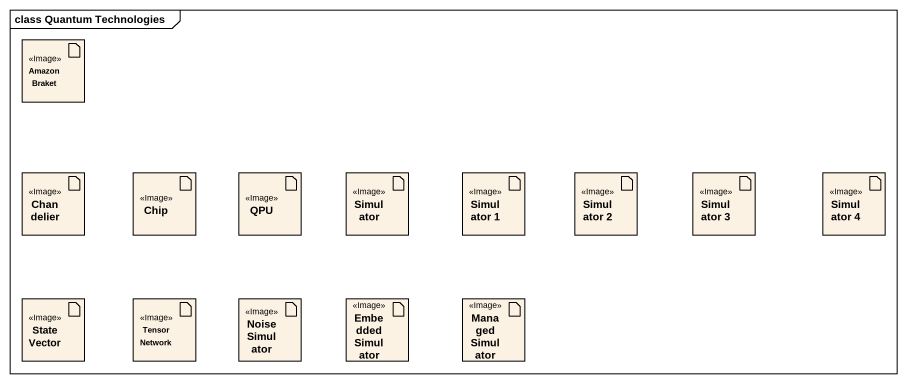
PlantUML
@startuml
mainframe class Quantum Technologies
artifact "Amazon Braket" as Amazon_Braket <<Image>>
artifact Chandelier <<Image>>
artifact Chip <<Image>>
artifact QPU <<Image>>
artifact Simulator <<Image>>
artifact "Simulator 1" as Simulator_1 <<Image>>
artifact "Simulator 2" as Simulator_2 <<Image>>
artifact "Simulator 3" as Simulator_3 <<Image>>
artifact "Simulator 4" as Simulator_4 <<Image>>
artifact "State Vector" as State_Vector <<Image>>
artifact "Tensor Network" as Tensor_Network <<Image>>
artifact "Noise Simulator" as Noise_Simulator <<Image>>
artifact "Embedded Simulator" as Embedded_Simulator <<Image>>
artifact "Managed Simulator" as Managed_Simulator <<Image>>
@enduml
